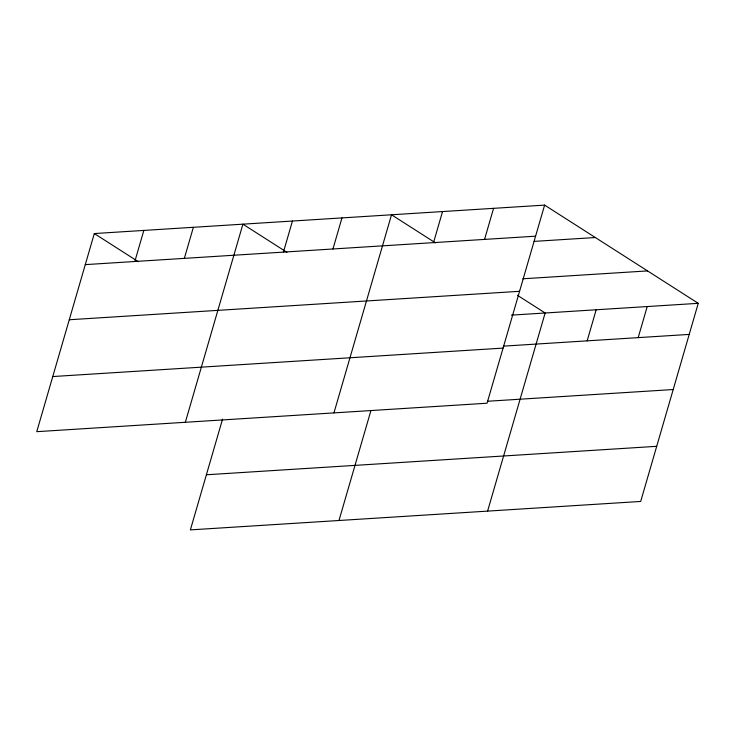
<?xml version="1.0" encoding="UTF-8"?>
<svg xmlns="http://www.w3.org/2000/svg" width="735" height="735" viewBox="0 0 735 735"><rect width="100%" height="100%" fill="white"/><g stroke="black" fill="none" stroke-linecap="round" stroke-linejoin="round"><path stroke-width="1.1" d="M544.617 205.111L94.31 233.555L36.75 431.675L487.057 403.221L544.617 205.111L698.25 303.325L640.69 501.445L190.383 529.889L222.576 419.069M134.817 261.495L143.839 230.422M184.347 258.371L193.378 227.299M185.349 422.285L242.908 224.166L286.916 252.298M283.416 252.114L292.447 221.042M332.955 248.981L341.977 217.909M333.956 412.895L391.516 214.776L435.515 242.908M338.982 520.509L370.863 410.773M433.521 242.633L442.543 211.551M484.558 239.408L493.58 208.327M487.59 511.119L545.14 313L517.403 295.268M587.155 340.847L596.177 309.775M638.191 337.631L647.213 306.55M85.278 264.628L535.595 236.183M534.079 241.392L595.313 237.524M522.796 278.795L647.553 270.912M69.265 319.753L519.572 291.308M511.367 315.131L698.25 303.325M503.466 346.139L689.219 334.407M52.764 376.55L503.08 348.096M487.452 401.264L673.205 389.532M206.397 474.773L656.704 446.32M94.31 233.555L138.309 261.688"/></g></svg>
